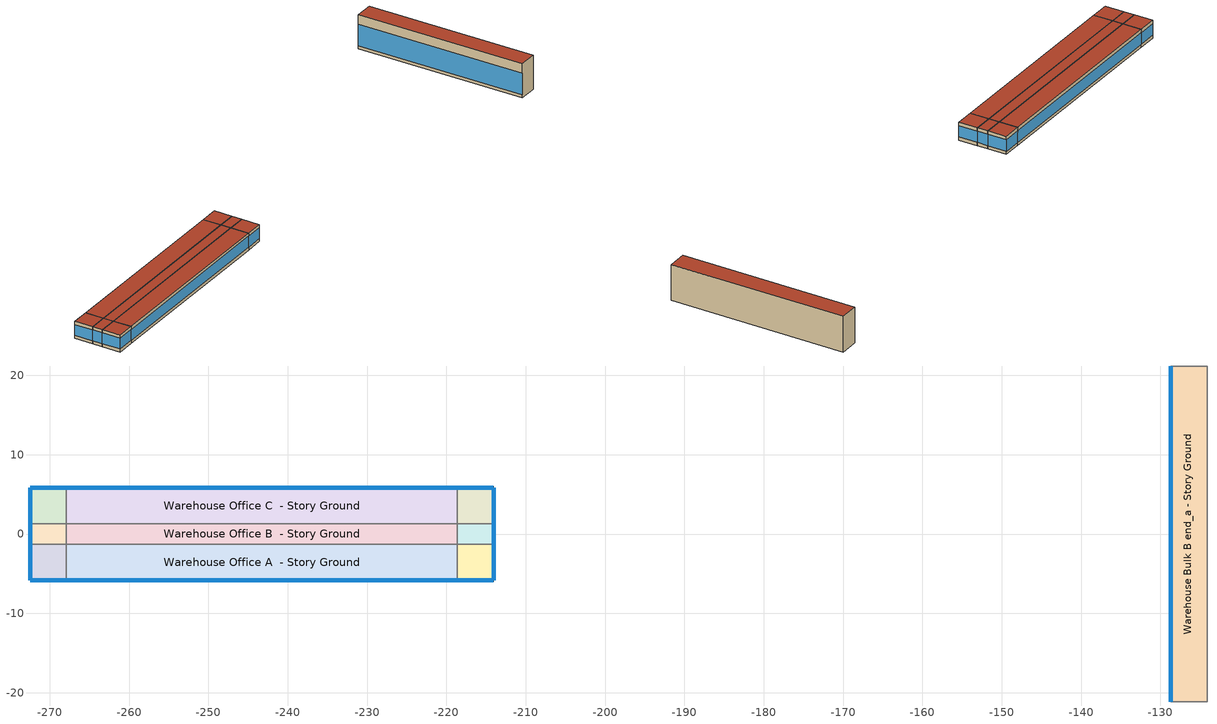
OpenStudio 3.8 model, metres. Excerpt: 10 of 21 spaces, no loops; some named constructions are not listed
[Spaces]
Warehouse Bulk B end_a - Story Ground
 floor ground (Foundation F 126 Perim 4234 Area 19357): -128.71,-21.17 -128.71,21.17 -124.14,21.17 -124.14,-21.17 z0
 wall outside: -128.71,21.17 -128.71,-21.17 z0:8.53
 wall to Warehouse Bulk C end_a - Story Ground: -124.14,21.17 -128.71,21.17 z0:8.53
 wall to Warehouse Bulk B  - Story Ground: -124.14,-21.17 -124.14,21.17 z0:8.53
 wall to Warehouse Bulk A end_a - Story Ground: -128.71,-21.17 -124.14,-21.17 z0:8.53
 window (Window U-0.91 SHGC 0.68): -128.71,21.14 -128.71,-21.14 z0.76:6.15
 roof outside: -124.14,-21.17 -124.14,21.17 -128.71,21.17 -128.71,-21.17 z8.53
Warehouse Office A end_a - Story Ground
 floor ground (Foundation F 126 Perim 914 Area 209): -272.48,-5.84 -272.48,-1.27 -267.91,-1.27 -267.91,-5.84 z0
 wall outside: -272.48,-1.27 -272.48,-5.84 -267.91,-5.84 z0:4.27
 wall to Warehouse Office B end_a - Story Ground: -267.91,-1.27 -272.48,-1.27 z0:4.27
 wall to Warehouse Office A  - Story Ground: -267.91,-5.84 -267.91,-1.27 z0:4.27
 window (Window U-0.91 SHGC 0.68): -272.46,-5.84 -267.94,-5.84 / -272.48,-1.3 -272.48,-5.82 z0.76:3.48
 roof outside: -267.91,-5.84 -267.91,-1.27 -272.48,-1.27 -272.48,-5.84 z4.27
Warehouse Office B end_a - Story Ground
 floor ground (Foundation F 126 Perim 254 Area 1162): -272.48,-1.27 -272.48,1.27 -267.91,1.27 -267.91,-1.27 z0
 wall outside: -272.48,1.27 -272.48,-1.27 z0:4.27
 wall to Warehouse Office C end_a - Story Ground: -267.91,1.27 -272.48,1.27 z0:4.27
 wall to Warehouse Office B  - Story Ground: -267.91,-1.27 -267.91,1.27 z0:4.27
 window (Window U-0.91 SHGC 0.68): -272.48,1.25 -272.48,-1.25 z0.76:3.51
 roof outside: -267.91,-1.27 -267.91,1.27 -272.48,1.27 -272.48,-1.27 z4.27
Warehouse Office C end_a - Story Ground
 floor ground (Foundation F 126 Perim 914 Area 209): -272.48,1.27 -272.48,5.84 -267.91,5.84 -267.91,1.27 z0
 wall outside: -267.91,5.84 -272.48,5.84 -272.48,1.27 z0:4.27
 wall to Warehouse Office C  - Story Ground: -267.91,1.27 -267.91,5.84 z0:4.27
 window (Window U-0.91 SHGC 0.68): -272.48,5.82 -272.48,1.3 / -267.94,5.84 -272.46,5.84 z0.76:3.48
 roof outside: -267.91,1.27 -267.91,5.84 -272.48,5.84 -272.48,1.27 z4.27
Warehouse Office A  - Story Ground
 floor ground (Foundation F 126 Perim 4929 Area 22534): -267.91,-5.84 -267.91,-1.27 -218.62,-1.27 -218.62,-5.84 z0
 wall outside: -267.91,-5.84 -218.62,-5.84 z0:4.27
 wall to Warehouse Office B  - Story Ground: -218.62,-1.27 -267.91,-1.27 z0:4.27
 wall to Warehouse Office A end_b - Story Ground: -218.62,-5.84 -218.62,-1.27 z0:4.27
 window (Window U-0.91 SHGC 0.68): -267.89,-5.84 -218.65,-5.84 z0.76:3.45
 roof outside: -218.62,-5.84 -218.62,-1.27 -267.91,-1.27 -267.91,-5.84 z4.27
Warehouse Office B  - Story Ground
 floor ground (Foundation F 126 Perim 0 Area 1253): -267.91,-1.27 -267.91,1.27 -218.62,1.27 -218.62,-1.27 z0
 wall to Warehouse Office C  - Story Ground: -218.62,1.27 -267.91,1.27 z0:4.27
 wall to Warehouse Office B end_b - Story Ground: -218.62,-1.27 -218.62,1.27 z0:4.27
 roof outside: -218.62,-1.27 -218.62,1.27 -267.91,1.27 -267.91,-1.27 z4.27
Warehouse Office C  - Story Ground
 floor ground (Foundation F 126 Perim 4929 Area 22534): -267.91,1.27 -267.91,5.84 -218.62,5.84 -218.62,1.27 z0
 wall outside: -218.62,5.84 -267.91,5.84 z0:4.27
 wall to Warehouse Office C end_b - Story Ground: -218.62,1.27 -218.62,5.84 z0:4.27
 window (Window U-0.91 SHGC 0.68): -218.65,5.84 -267.89,5.84 z0.76:3.45
 roof outside: -218.62,1.27 -218.62,5.84 -267.91,5.84 -267.91,1.27 z4.27
Warehouse Office A end_b - Story Ground
 floor ground (Foundation F 126 Perim 914 Area 209): -218.62,-5.84 -218.62,-1.27 -214.05,-1.27 -214.05,-5.84 z0
 wall outside: -218.62,-5.84 -214.05,-5.84 -214.05,-1.27 z0:4.27
 wall to Warehouse Office B end_b - Story Ground: -214.05,-1.27 -218.62,-1.27 z0:4.27
 window (Window U-0.91 SHGC 0.68): -218.6,-5.84 -214.08,-5.84 / -214.05,-5.82 -214.05,-1.3 z0.76:3.48
 roof outside: -214.05,-5.84 -214.05,-1.27 -218.62,-1.27 -218.62,-5.84 z4.27
Warehouse Office B end_b - Story Ground
 floor ground (Foundation F 126 Perim 254 Area 1162): -218.62,-1.27 -218.62,1.27 -214.05,1.27 -214.05,-1.27 z0
 wall outside: -214.05,-1.27 -214.05,1.27 z0:4.27
 wall to Warehouse Office C end_b - Story Ground: -214.05,1.27 -218.62,1.27 z0:4.27
 window (Window U-0.91 SHGC 0.68): -214.05,-1.25 -214.05,1.25 z0.76:3.51
 roof outside: -214.05,-1.27 -214.05,1.27 -218.62,1.27 -218.62,-1.27 z4.27
Warehouse Office C end_b - Story Ground
 floor ground (Foundation F 126 Perim 914 Area 209): -218.62,1.27 -218.62,5.84 -214.05,5.84 -214.05,1.27 z0
 wall outside: -214.05,1.27 -214.05,5.84 -218.62,5.84 z0:4.27
 window (Window U-0.91 SHGC 0.68): -214.08,5.84 -218.6,5.84 / -214.05,1.3 -214.05,5.82 z0.76:3.48
 roof outside: -214.05,1.27 -214.05,5.84 -218.62,5.84 -218.62,1.27 z4.27
[Schedule:Ruleset]
Name | Default Day Schedule | Summer Design Day Schedule | Winter Design Day Schedule
Warehouse Bldg Occ | Warehouse Bldg Occ Default | Warehouse Bldg Occ Summer Design Day | Warehouse Bldg Occ Winter Design Day
Warehouse Activity | Warehouse Activity Default | Warehouse Activity Summer Design Day | Warehouse Activity Winter Design Day
Warehouse BLDG_LIGHT_STORAGE_SCH | Warehouse BLDG_LIGHT_STORAGE_SCH Default | Warehouse BLDG_LIGHT_STORAGE_SCH Summer Design Day | Warehouse BLDG_LIGHT_STORAGE_SCH Winter Design Day
Warehouse Bldg Equip | Warehouse Bldg Equip Default | Warehouse Bldg Equip Summer Design Day | Warehouse Bldg Equip Winter Design Day
Clothing Schedule | Clothing Schedule Default Winter Clothes
Warehouse BLDG_LIGHT_OFFICE_SCH | Warehouse BLDG_LIGHT_OFFICE_SCH Default | Warehouse BLDG_LIGHT_OFFICE_SCH Summer Design Day | Warehouse BLDG_LIGHT_OFFICE_SCH Winter Design Day
Warehouse Office_Plug_SCH | Warehouse Office_Plug_SCH Default | Warehouse Office_Plug_SCH Summer Design Day | Warehouse Office_Plug_SCH Winter Design Day
Warehouse Cooling Setpoint | Warehouse Cooling Setpoint Default | Warehouse Cooling Setpoint Summer Design Day
[Schedule:Day]
Warehouse Bldg Occ Default: Average, 8, 15, 0, 8, 30, 0.0375, 8, 45, 0.075, 9, 0, 0.1125, 9, 15, 0.15, 9, 30, 0.2875, 9, 45, 0.425, 10, 0, 0.5625, 10, 15, 0.7, 10, 30, 0.75, 10, 45, 0.8, 11, 0, 0.85, 11, 15, 0.9, 15, 37, 0.9, 15, 52, 0.8, 16, 7, 0.7, 16, 22, 0.6, 16, 37, 0.5, 16, 52, 0.5875, 17, 7, 0.675, 17, 22, 0.7625, 17, 37, 0.85, 22, 0, 0.85, 22, 15, 0.6875, 22, 30, 0.525, 22, 45, 0.3625, 23, 0, 0.2, 23, 15, 0.15, 23, 30, 0.1, 23, 45, 0.05, 24, 0, 0
Warehouse Bldg Occ Summer Design Day; Warehouse BLDG_LIGHT_STORAGE_SCH Summer Design Day; Always On Default; Clothing Schedule Default Winter Clothes; Warehouse BLDG_LIGHT_OFFICE_SCH Summer Design Day; Warehouse Office_Plug_SCH Summer Design Day; Infiltration HVAC Off Schedule Schedule Day 0 1: 24, 0, 1
Warehouse Bldg Occ Winter Design Day; Warehouse BLDG_LIGHT_STORAGE_SCH Winter Design Day; Work Efficiency Schedule Default; Warehouse BLDG_LIGHT_OFFICE_SCH Winter Design Day; Warehouse Office_Plug_SCH Winter Design Day; 15 Zone PVAV with PFP Boxes and Reheat Occ Sch Sunday 3: 24, 0, 0
Warehouse Bldg Occ WntrDsn|Wknd Day: Average, 7, 30, 0, 24, 0, 0
Warehouse Activity Default; autogen Warehouse Activity 0_day_sch: Average, 24, 0, 120
Warehouse Activity Winter Design Day; Warehouse Activity Summer Design Day: 24, 0, 120
Warehouse BLDG_LIGHT_STORAGE_SCH Default: Average, 7, 30, 0.1, 24, 0, 0.1
Warehouse BLDG_LIGHT_STORAGE_SCH Wkdy Day: Average, 0, 15, 0.475, 0, 30, 0.35, 0, 45, 0.225, 1, 0, 0.1, 8, 15, 0.1, 8, 30, 0.225, 8, 45, 0.35, 9, 0, 0.475, 9, 15, 0.6, 9, 30, 0.6375, 9, 45, 0.675, 10, 0, 0.7125, 10, 15, 0.75, 10, 30, 0.775, 10, 45, 0.8, 11, 0, 0.825, 11, 15, 0.85, 22, 0, 0.85, 22, 15, 0.825, 22, 30, 0.8, 22, 45, 0.775, 23, 0, 0.75, 23, 15, 0.7125, 23, 30, 0.675, 23, 45, 0.6375, 24, 0, 0.6
Warehouse Bldg Equip Default: Average, 9, 45, 0.25, 23, 30, 1, 24, 0, 0.25
Warehouse Bldg Equip Summer Design Day; Warehouse Bldg Equip Winter Design Day: 8, 0, 0.25, 17, 0, 1, 24, 0, 0.25
Warehouse Bldg Equip Wknd|Hol Day: Average, 7, 30, 0.25, 24, 0, 0.25
Clothing Schedule Summer Clothes: 24, 0, 0.5
Air Velocity Schedule Default: 24, 0, 0.2
Warehouse BLDG_LIGHT_OFFICE_SCH Default: Average, 7, 30, 0.18, 24, 0, 0.18
Warehouse BLDG_LIGHT_OFFICE_SCH Wkdy Day: Average, 0, 15, 0.436345, 0, 30, 0.350897, 0, 45, 0.265448, 1, 0, 0.18, 7, 15, 0.18, 7, 30, 0.184186, 7, 45, 0.188371, 8, 0, 0.192556, 8, 15, 0.196742, 8, 30, 0.237373, 8, 45, 0.278005, 9, 0, 0.318636, 9, 15, 0.359268, 9, 30, 0.434115, 9, 45, 0.508963, 10, 0, 0.583811, 10, 15, 0.658658, 15, 37, 0.658658, 15, 52, 0.639412, 16, 7, 0.620165, 16, 22, 0.600919, 16, 37, 0.581672, 16, 52, 0.600919, 17, 7, 0.620165, 17, 22, 0.639412, 17, 37, 0.658658, 23, 0, 0.658658, 23, 15, 0.624442, 23, 30, 0.590226, 23, 45, 0.55601, 24, 0, 0.521794
Warehouse Office_Plug_SCH Default: Average, 7, 30, 0.25545, 24, 0, 0.25545
Warehouse Office_Plug_SCH Wkdy Day: Average, 0, 15, 0.427371, 0, 30, 0.370064, 0, 45, 0.312757, 1, 0, 0.25545, 7, 15, 0.25545, 7, 30, 0.264289, 7, 45, 0.273128, 8, 0, 0.281967, 8, 15, 0.290807, 8, 30, 0.339274, 8, 45, 0.387742, 9, 0, 0.43621, 9, 15, 0.484677, 9, 30, 0.605847, 9, 45, 0.727016, 10, 0, 0.848186, 10, 15, 0.969355, 23, 0, 0.969355, 23, 15, 0.848186, 23, 30, 0.727016, 23, 45, 0.605847, 24, 0, 0.484677
Warehouse HtgSetp Sat Day: Average, 1, 30, 21.1, 13, 30, 15.6, 24, 0, 21.1
Warehouse HtgSetp Sun Day: Average, 7, 30, 15.6, 24, 0, 15.6
Warehouse Cooling Setpoint Default: Average, 7, 30, 27.3333, 24, 0, 27.3333
Warehouse Cooling Setpoint Sat Day: Average, 15, 30, 27.3333, 24, 0, 27.3333
Warehouse Cooling Setpoint Summer Design Day: 6, 0, 30, 17, 0, 24, 24, 0, 30
Warehouse Cooling Setpoint Wkdy|SmrDsn Day: Average, 7, 45, 27.3333, 23, 30, 24, 24, 0, 27.3333
Building Hours of Operation NonResidential Sunday: 7, 30, 0, 20, 45, 1, 24, 0, 0
autogen Warehouse ClgSetp BulkStorage 0_day_sch: Average, 24, 0, 50
autogen Warehouse ClgSetp FineStorage 0_day_sch: Average, 24, 0, 26.7
autogen Warehouse HtgSetp BulkStorage 0_day_sch; autogen Warehouse HtgSetp FineStorage 0_day_sch: Average, 24, 0, 16.1111
[Schedule:Rule]
Schedule Rule 1: Schedule Ruleset=Warehouse Bldg Occ; Rule Order=0; Day Schedule=Warehouse Bldg Occ WntrDsn|Wknd Day; Apply Sunday=Yes; Apply Saturday=Yes; Date Specification Type=DateRange; Start Month=1; Start Day=1; End Month=12; End Day=31
Schedule Rule 2: Schedule Ruleset=Warehouse BLDG_LIGHT_STORAGE_SCH; Rule Order=0; Day Schedule=Warehouse BLDG_LIGHT_STORAGE_SCH Wkdy Day; Date Specification Type=DateRange; Start Month=1; Start Day=1; End Month=12; End Day=31; Apply Monday=Yes; Apply Tuesday=Yes; Apply Wednesday=Yes; Apply Thursday=Yes; Apply Friday=Yes
Schedule Rule 4: Schedule Ruleset=Warehouse Bldg Equip; Rule Order=0; Day Schedule=Warehouse Bldg Equip Wknd|Hol Day; Apply Sunday=Yes; Apply Saturday=Yes; Date Specification Type=DateRange; Start Month=1; Start Day=1; End Month=12; End Day=31
Schedule Rule 5: Schedule Ruleset=Clothing Schedule; Rule Order=0; Day Schedule=Clothing Schedule Summer Clothes; Date Specification Type=DateRange; Start Month=5; Start Day=1; End Month=9; End Day=30
Schedule Rule 6: Schedule Ruleset=Warehouse BLDG_LIGHT_OFFICE_SCH; Rule Order=0; Day Schedule=Warehouse BLDG_LIGHT_OFFICE_SCH Wkdy Day; Date Specification Type=DateRange; Start Month=1; Start Day=1; End Month=12; End Day=31; Apply Monday=Yes; Apply Tuesday=Yes; Apply Wednesday=Yes; Apply Thursday=Yes; Apply Friday=Yes
Schedule Rule 7: Schedule Ruleset=Warehouse Office_Plug_SCH; Rule Order=0; Day Schedule=Warehouse Office_Plug_SCH Wkdy Day; Date Specification Type=DateRange; Start Month=1; Start Day=1; End Month=12; End Day=31; Apply Monday=Yes; Apply Tuesday=Yes; Apply Wednesday=Yes; Apply Thursday=Yes; Apply Friday=Yes
Schedule Rule 10: Schedule Ruleset=Warehouse Cooling Setpoint; Rule Order=1; Day Schedule=Warehouse Cooling Setpoint Sat Day; Apply Saturday=Yes; Date Specification Type=DateRange; Start Month=1; Start Day=1; End Month=12; End Day=31
Schedule Rule 11: Schedule Ruleset=Warehouse Cooling Setpoint; Rule Order=0; Day Schedule=Warehouse Cooling Setpoint Wkdy|SmrDsn Day; Date Specification Type=DateRange; Start Month=1; Start Day=1; End Month=12; End Day=31; Apply Monday=Yes; Apply Tuesday=Yes; Apply Wednesday=Yes; Apply Thursday=Yes; Apply Friday=Yes
autogen Warehouse Activity 0: Schedule Ruleset=Warehouse Activity; Rule Order=0; Day Schedule=autogen Warehouse Activity 0_day_sch; Apply Sunday=Yes; Apply Saturday=Yes; Date Specification Type=SpecificDates; Apply Monday=Yes; Apply Tuesday=Yes; Apply Wednesday=Yes; Apply Thursday=Yes; Apply Friday=Yes; Specific Month 1=1; Specific Day 1=6; Specific Month 2=1; Specific Day 2=7; Specific Month 3=1; Specific Day 3=13; Specific Month 4=1; Specific Day 4=14; Specific Month 5=1; Specific Day 5=20; Specific Month 6=1; Specific Day 6=21; Specific Month 7=1; Specific Day 7=27; Specific Month 8=1; Specific Day 8=28; Specific Month 9=2; Specific Day 9=3; Specific Month 10=2; Specific Day 10=4; Specific Month 11=2; Specific Day 11=10; Specific Month 12=2; Specific Day 12=11; Specific Month 13=2; Specific Day 13=17; Specific Month 14=2; Specific Day 14=18; Specific Month 15=2; Specific Day 15=24; Specific Month 16=2; Specific Day 16=25; Specific Month 17=3; Specific Day 17=3; Specific Month 18=3; Specific Day 18=4; Specific Month 19=3; Specific Day 19=10; Specific Month 20=3; Specific Day 20=11; Specific Month 21=3; Specific Day 21=17; Specific Month 22=3; Specific Day 22=18; Specific Month 23=3; Specific Day 23=24; Specific Month 24=3; Specific Day 24=25; Specific Month 25=3; Specific Day 25=31; Specific Month 26=4; Specific Day 26=1; Specific Month 27=4; Specific Day 27=7; Specific Month 28=4; Specific Day 28=8; Specific Month 29=4; Specific Day 29=14; Specific Month 30=4; Specific Day 30=15; Specific Month 31=4; Specific Day 31=21; Specific Month 32=4; Specific Day 32=22; Specific Month 33=4; Specific Day 33=28; Specific Month 34=4; Specific Day 34=29; Specific Month 35=5; Specific Day 35=5; Specific Month 36=5; Specific Day 36=6; Specific Month 37=5; Specific Day 37=12; Specific Month 38=5; Specific Day 38=13; Specific Month 39=5; Specific Day 39=19; Specific Month 40=5; Specific Day 40=20; Specific Month 41=5; Specific Day 41=26; Specific Month 42=5; Specific Day 42=27; Specific Month 43=6; Specific Day 43=2; Specific Month 44=6; Specific Day 44=3; Specific Month 45=6; Specific Day 45=9; Specific Month 46=6; Specific Day 46=10; Specific Month 47=6; Specific Day 47=16; Specific Month 48=6; Specific Day 48=17; Specific Month 49=6; Specific Day 49=23; Specific Month 50=6; Specific Day 50=24; Specific Month 51=6; Specific Day 51=30; Specific Month 52=7; Specific Day 52=1; Specific Month 53=7; Specific Day 53=7; Specific Month 54=7; Specific Day 54=8; Specific Month 55=7; Specific Day 55=14; Specific Month 56=7; Specific Day 56=15; Specific Month 57=7; Specific Day 57=21; Specific Month 58=7; Specific Day 58=22; Specific Month 59=7; Specific Day 59=28; Specific Month 60=7; Specific Day 60=29; Specific Month 61=8; Specific Day 61=4; Specific Month 62=8; Specific Day 62=5; Specific Month 63=8; Specific Day 63=11; Specific Month 64=8; Specific Day 64=12; Specific Month 65=8; Specific Day 65=18; Specific Month 66=8; Specific Day 66=19; Specific Month 67=8; Specific Day 67=25; Specific Month 68=8; Specific Day 68=26; Specific Month 69=9; Specific Day 69=1; Specific Month 70=9; Specific Day 70=2; Specific Month 71=9; Specific Day 71=8; Specific Month 72=9; Specific Day 72=9; Specific Month 73=9; Specific Day 73=15; Specific Month 74=9; Specific Day 74=16; Specific Month 75=9; Specific Day 75=22; Specific Month 76=9; Specific Day 76=23; Specific Month 77=9; Specific Day 77=29; Specific Month 78=9; Specific Day 78=30; Specific Month 79=10; Specific Day 79=6; Specific Month 80=10; Specific Day 80=7; Specific Month 81=10; Specific Day 81=13; Specific Month 82=10; Specific Day 82=14; Specific Month 83=10; Specific Day 83=20; Specific Month 84=10; Specific Day 84=21; Specific Month 85=10; Specific Day 85=27; Specific Month 86=10; Specific Day 86=28; Specific Month 87=11; Specific Day 87=3; Specific Month 88=11; Specific Day 88=4; Specific Month 89=11; Specific Day 89=10; Specific Month 90=11; Specific Day 90=11; Specific Month 91=11; Specific Day 91=17; Specific Month 92=11; Specific Day 92=18; Specific Month 93=11; Specific Day 93=24; Specific Month 94=11; Specific Day 94=25; Specific Month 95=12; Specific Day 95=1; Specific Month 96=12; Specific Day 96=2; Specific Month 97=12; Specific Day 97=8; Specific Month 98=12; Specific Day 98=9; Specific Month 99=12; Specific Day 99=15; Specific Month 100=12; Specific Day 100=16; Specific Month 101=12; Specific Day 101=22; Specific Month 102=12; Specific Day 102=23; Specific Month 103=12; Specific Day 103=29; Specific Month 104=12; Specific Day 104=30
